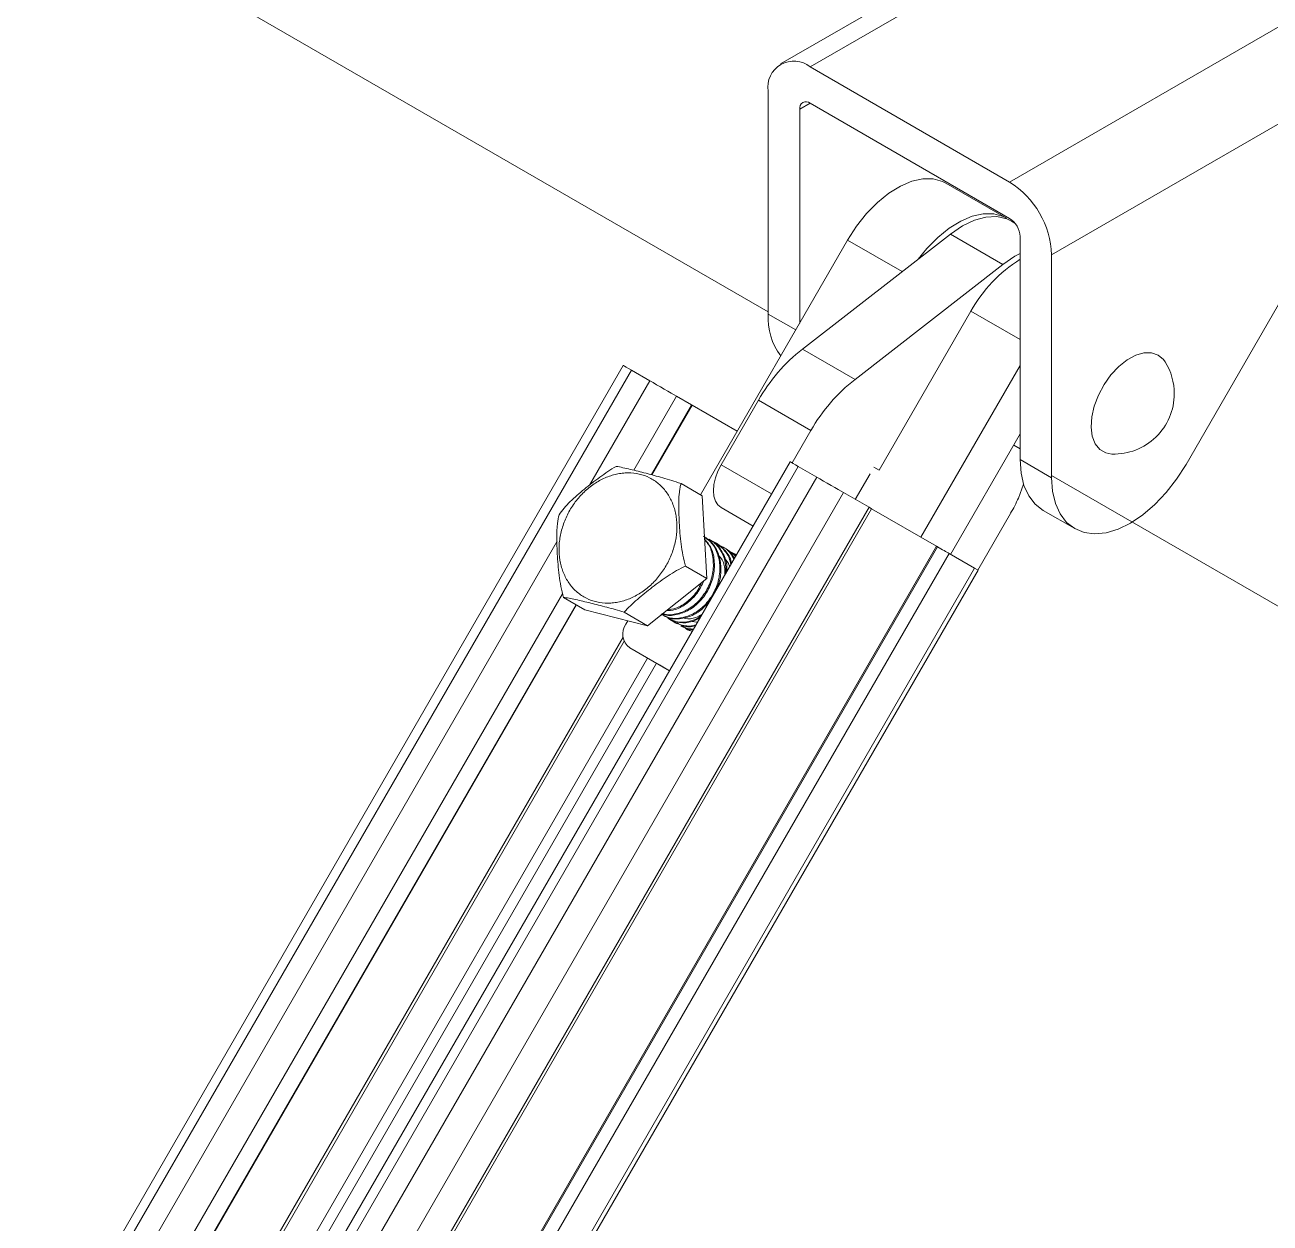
# Model space of a CAD drawing. Extents: x -976302 to -776254, y 5665 to 231437.
# Drawn here: x -787875 to -787030, y 81384 to 82197 of the extents above; entities that cross this region are included whole.
import ezdxf

# ---------------------------------------------------------------- set-up
doc = ezdxf.new("R2010")
doc.units = 0
doc.header["$LTSCALE"] = 1000
doc.header["$MEASUREMENT"] = 0

msp = doc.modelspace()

# ---------------------------------------------------------------- linework, layer by layer
at = {"linetype": 'Continuous', "lineweight": 15}
for p, q in [((-788595.86, 82709.41), (-787370.6, 82002.08)), ((-788595.86, 82709.41), (-787370.6, 82002.08)), ((-787126.25, 82306.42), (-787362.26, 82170.18)), ((-787126.25, 82306.42), (-787362.26, 82170.18)), ((-787126.3, 82292.78), (-787342.13, 82168.18)), ((-787126.3, 82292.78), (-787342.13, 82168.18)), ((-787206.92, 82090.13), (-786957.83, 82233.92)), ((-787206.92, 82090.13), (-786957.83, 82233.92)), ((-786929.37, 82184.61), (-787178.45, 82040.82)), ((-786929.37, 82184.61), (-787178.45, 82040.82)), ((-787087.33, 81898.68), (-786929.37, 82172.29)), ((-787087.33, 81898.68), (-786929.37, 82172.29)), ((-787206.92, 82090.13), (-787342.13, 82168.18)), ((-787206.92, 82090.13), (-787342.13, 82168.18)), ((-787370.6, 82151.75), (-787370.6, 82000.59)), ((-787370.6, 82151.75), (-787370.6, 82000.59)), ((-787342.13, 82143.53), (-787349.25, 82139.42)), ((-787342.13, 82143.53), (-787349.25, 82139.42)), ((-787349.25, 81994.53), (-787349.25, 82139.42)), ((-787349.25, 81994.53), (-787349.25, 82139.42)), ((-787342.13, 82143.53), (-787206.92, 82065.47)), ((-787342.13, 82143.53), (-787206.92, 82065.47)), ((-787209.16, 82065.68), (-787250.08, 82089.3)), ((-787209.16, 82065.68), (-787250.08, 82089.3)), ((-787215.8, 82070.6), (-787216.27, 82069.78)), ((-787215.8, 82070.6), (-787216.27, 82069.78)), ((-787203.37, 82062.33), (-787205.6, 82063.62)), ((-787203.37, 82062.33), (-787205.6, 82063.62)), ((-787247.02, 82054.86), (-787347.32, 81976.81)), ((-787247.02, 82054.86), (-787347.32, 81976.81)), ((-787247.02, 82054.86), (-787211.43, 82034.31)), ((-787247.02, 82054.86), (-787211.43, 82034.31)), ((-787416.48, 81878.08), (-787316.76, 82050.81)), ((-787416.48, 81878.08), (-787316.76, 82050.81)), ((-787316.76, 82050.81), (-787279.71, 82029.42)), ((-787316.76, 82050.81), (-787279.71, 82029.42)), ((-787199.8, 82053.15), (-787199.8, 81901.99)), ((-787199.8, 82053.15), (-787199.8, 81901.99)), ((-787178.45, 82040.82), (-787178.45, 81889.66)), ((-787178.45, 82040.82), (-787178.45, 81889.66)), ((-787211.43, 82034.31), (-787311.74, 81956.27)), ((-787211.43, 82034.31), (-787311.74, 81956.27)), ((-787351.96, 81989.83), (-787370.6, 82000.59)), ((-787351.96, 81989.83), (-787370.6, 82000.59)), ((-787295.41, 81894.67), (-787233.14, 82002.53)), ((-787295.41, 81894.67), (-787233.14, 82002.53)), ((-787233.14, 82002.53), (-787199.8, 81983.29)), ((-787347.32, 81976.81), (-787311.74, 81956.27)), ((-787347.32, 81976.81), (-787311.74, 81956.27)), ((-787468.88, 81965.77), (-788423.74, 80311.9)), ((-787468.88, 81965.77), (-788423.74, 80311.9)), ((-787463.35, 81962.58), (-788418.22, 80308.71)), ((-787463.35, 81962.58), (-788418.22, 80308.71)), ((-787450.9, 81955.39), (-787463.35, 81962.58)), ((-787450.9, 81955.39), (-787463.35, 81962.58)), ((-787267.07, 81849.26), (-787199.8, 81965.78)), ((-787267.07, 81849.26), (-787199.8, 81965.78)), ((-787450.9, 81955.39), (-787491.79, 81884.57)), ((-787432.67, 81944.87), (-787461.67, 81894.65)), ((-787422.61, 81939.06), (-787432.67, 81944.87)), ((-787422.61, 81939.06), (-787432.67, 81944.87)), ((-787422.61, 81939.06), (-787449.97, 81891.67)), ((-787422.61, 81939.06), (-787449.97, 81891.67)), ((-787422.24, 81938.85), (-787449.55, 81891.55)), ((-787422.24, 81938.85), (-787449.55, 81891.55)), ((-787422.24, 81938.85), (-787422.61, 81939.06)), ((-787422.24, 81938.85), (-787422.61, 81939.06)), ((-787391.61, 81921.16), (-787422.24, 81938.84)), ((-787391.61, 81921.16), (-787422.24, 81938.84)), ((-787377.2, 81942.19), (-787402.49, 81898.39)), ((-787377.2, 81942.19), (-787402.49, 81898.39)), ((-787377.2, 81942.19), (-787341.62, 81921.64)), ((-787377.2, 81942.19), (-787341.62, 81921.64)), ((-787341.62, 81921.64), (-787354.32, 81899.64)), ((-787341.62, 81921.64), (-787354.32, 81899.64)), ((-787199.8, 81919.29), (-787246.94, 81837.64)), ((-787199.8, 81919.29), (-787246.94, 81837.64)), ((-787204.17, 81911.72), (-787199.8, 81909.19)), ((-787204.17, 81911.72), (-787199.8, 81909.19)), ((-787178.45, 81889.66), (-787199.8, 81901.99)), ((-787178.45, 81889.66), (-787199.8, 81901.99)), ((-787355.72, 81900.45), (-788310.59, 80246.58)), ((-787355.72, 81900.45), (-788310.59, 80246.58)), ((-787350.2, 81897.26), (-788305.06, 80243.39)), ((-787350.2, 81897.26), (-788305.06, 80243.39)), ((-787402.49, 81898.39), (-787368.31, 81878.66)), ((-787337.74, 81890.07), (-787350.2, 81897.26)), ((-787337.74, 81890.07), (-787350.2, 81897.26)), ((-787295.41, 81894.67), (-787298.97, 81896.73)), ((-787295.41, 81894.67), (-787298.97, 81896.73)), ((-787337.74, 81890.07), (-788292.61, 80236.2)), ((-787337.74, 81890.07), (-788292.61, 80236.2)), ((-787415.31, 81877.4), (-787429.71, 81885.72)), ((-787415.31, 81877.4), (-787429.71, 81885.72)), ((-787311.55, 81874.94), (-787301.49, 81892.37)), ((-787311.55, 81874.94), (-787301.49, 81892.37)), ((-787200.91, 81875.85), (-787197.47, 81885.33)), ((-787200.91, 81875.85), (-787197.47, 81885.33)), ((-787178.45, 81891.16), (-786105.04, 81271.49)), ((-787178.45, 81891.16), (-786105.04, 81271.49)), ((-787319.52, 81879.55), (-788274.38, 80225.68)), ((-787319.52, 81879.55), (-788274.38, 80225.68)), ((-787412.23, 81821.31), (-787415.31, 81877.4)), ((-787412.23, 81821.31), (-787415.31, 81877.4)), ((-787302.25, 81869.58), (-787319.52, 81879.55)), ((-787302.25, 81869.58), (-787319.52, 81879.55)), ((-787302.25, 81869.58), (-788257.12, 80215.7)), ((-787302.25, 81869.58), (-788257.12, 80215.7)), ((-788255.36, 80214.69), (-787300.49, 81868.56)), ((-788255.36, 80214.69), (-787300.49, 81868.56)), ((-787402.49, 81869.33), (-787380.89, 81856.86)), ((-787402.49, 81869.33), (-787380.89, 81856.86)), ((-787402.49, 81869.33), (-787380.89, 81856.86)), ((-787300.49, 81868.56), (-787302.25, 81869.58)), ((-787300.49, 81868.56), (-787302.25, 81869.58)), ((-787256.43, 81843.12), (-787300.49, 81868.56)), ((-787256.43, 81843.12), (-787300.49, 81868.56)), ((-787228.51, 81827), (-787206.29, 81865.48)), ((-787228.51, 81827), (-787206.29, 81865.48)), ((-787184.16, 81867.43), (-787162.81, 81855.1)), ((-787184.16, 81867.43), (-787162.81, 81855.1)), ((-787513.73, 81846.56), (-788342.92, 80410.36)), ((-787256.43, 81843.12), (-788211.3, 80189.24)), ((-787256.43, 81843.12), (-788211.3, 80189.24)), ((-787255.73, 81842.71), (-788210.59, 80188.84)), ((-787255.73, 81842.71), (-788210.59, 80188.84)), ((-787409.98, 81847.51), (-787410.67, 81847.92)), ((-787409.98, 81847.51), (-787410.67, 81847.92)), ((-787405.58, 81844.97), (-787406.27, 81845.37)), ((-787405.58, 81844.97), (-787406.27, 81845.37)), ((-787401.17, 81842.43), (-787401.87, 81842.83)), ((-787401.17, 81842.43), (-787401.87, 81842.83)), ((-787247.97, 81838.23), (-788202.83, 80184.36)), ((-787247.97, 81838.23), (-788202.83, 80184.36)), ((-787396.77, 81839.89), (-787397.46, 81840.29)), ((-787396.77, 81839.89), (-787397.46, 81840.29)), ((-787392.36, 81837.34), (-787393.06, 81837.74)), ((-787392.36, 81837.34), (-787393.06, 81837.74)), ((-787230.7, 81828.26), (-787247.97, 81838.23)), ((-787230.7, 81828.26), (-787247.97, 81838.23)), ((-787230.7, 81828.26), (-788185.57, 80174.38)), ((-787230.7, 81828.26), (-788185.57, 80174.38)), ((-788183.17, 80173), (-787228.3, 81826.87)), ((-788183.17, 80173), (-787228.3, 81826.87)), ((-787412.23, 81821.31), (-787426.63, 81829.63)), ((-787412.23, 81821.31), (-787426.63, 81829.63)), ((-787228.3, 81826.87), (-787230.7, 81828.26)), ((-787228.3, 81826.87), (-787230.7, 81828.26)), ((-787452.39, 81789.3), (-787412.23, 81821.31)), ((-787452.39, 81789.3), (-787412.23, 81821.31)), ((-787509.99, 81810.96), (-788310.22, 80424.92)), ((-787500.85, 81803.54), (-788299.23, 80420.72)), ((-787500.85, 81803.54), (-788299.23, 80420.72)), ((-787500.48, 81803.33), (-788298.86, 80420.51)), ((-787500.48, 81803.33), (-788298.86, 80420.51)), ((-787494.89, 81800.1), (-787509.29, 81808.42)), ((-787494.89, 81800.1), (-787509.29, 81808.42)), ((-787494.9, 81800.1), (-787452.39, 81789.3)), ((-787494.9, 81800.1), (-787452.39, 81789.3)), ((-787452.39, 81789.3), (-787468.24, 81798.45)), ((-787452.39, 81789.3), (-787468.24, 81798.45)), ((-787467.1, 81790.41), (-787465.78, 81792.7)), ((-787467.1, 81790.41), (-787465.78, 81792.7)), ((-787442.95, 81796.82), (-787442.38, 81796.49)), ((-787442.95, 81796.82), (-787442.38, 81796.49)), ((-787438.67, 81794.35), (-787437.97, 81793.95)), ((-787438.67, 81794.35), (-787437.97, 81793.95)), ((-787434.27, 81791.81), (-787433.57, 81791.41)), ((-787434.27, 81791.81), (-787433.57, 81791.41)), ((-787418.45, 81791.8), (-787422.86, 81792.1)), ((-787418.45, 81791.8), (-787422.86, 81792.1)), ((-787429.86, 81789.26), (-787429.17, 81788.86)), ((-787429.86, 81789.26), (-787429.17, 81788.86)), ((-787425.46, 81786.72), (-787424.76, 81786.32)), ((-787425.46, 81786.72), (-787424.76, 81786.32)), ((-787424.63, 81786.59), (-787422.09, 81785.49)), ((-787424.63, 81786.59), (-787422.09, 81785.49)), ((-787468.98, 81781.48), (-788264.2, 80404.12)), ((-788261.43, 80404.85), (-787468.23, 81778.72)), ((-788261.43, 80404.85), (-787468.23, 81778.72)), ((-787452.32, 81767.35), (-788243.63, 80396.75)), ((-787464.49, 81774.38), (-787437.5, 81758.8)), ((-787464.49, 81774.38), (-787444.36, 81762.76)), ((-787464.49, 81774.38), (-787437.5, 81758.8)), ((-787464.49, 81774.38), (-787444.36, 81762.76)), ((-787446.24, 81763.85), (-788237.56, 80393.25)), ((-787444.36, 81762.76), (-787437.5, 81758.8)), ((-787444.36, 81762.76), (-787437.5, 81758.8))]:
    msp.add_line(p, q, dxfattribs=at)
at = {"linetype": 'Continuous', "lineweight": 15, "flags": 128}
for points in [[(-787316.76, 82050.81), (-787310.74, 82060.15), (-787303.96, 82068.7), (-787296.61, 82076.21), (-787288.89, 82082.47), (-787281.02, 82087.32), (-787273.21, 82090.6), (-787265.69, 82092.24), (-787258.66, 82092.18), (-787252.33, 82090.43), (-787250.08, 82089.3)], [(-787316.76, 82050.81), (-787310.74, 82060.15), (-787303.96, 82068.7), (-787296.61, 82076.21), (-787288.89, 82082.47), (-787281.02, 82087.32), (-787273.21, 82090.6), (-787265.69, 82092.24), (-787258.66, 82092.18), (-787252.33, 82090.43), (-787250.08, 82089.3)], [(-787268.85, 82037.87), (-787263.04, 82045.08), (-787255.69, 82052.59), (-787247.97, 82058.85), (-787240.1, 82063.69), (-787232.29, 82066.98), (-787224.77, 82068.62), (-787217.74, 82068.56), (-787211.41, 82066.81), (-787209.16, 82065.68)], [(-787268.85, 82037.87), (-787263.04, 82045.08), (-787255.69, 82052.59), (-787247.97, 82058.85), (-787240.1, 82063.69), (-787232.29, 82066.98), (-787224.77, 82068.62), (-787217.74, 82068.56), (-787211.41, 82066.81), (-787209.16, 82065.68)], [(-787205.6, 82063.62), (-787208.93, 82065.19), (-787215.61, 82066.66), (-787222.99, 82066.32), (-787230.84, 82064.19), (-787238.92, 82060.33), (-787247.02, 82054.86)], [(-787205.6, 82063.62), (-787208.93, 82065.19), (-787215.61, 82066.66), (-787222.99, 82066.32), (-787230.84, 82064.19), (-787238.92, 82060.33), (-787247.02, 82054.86)], [(-787199.8, 82041.68), (-787203.34, 82039.79), (-787211.43, 82034.31)], [(-787199.8, 82041.68), (-787203.34, 82039.79), (-787211.43, 82034.31)], [(-787106.2, 81972.83), (-787110.7, 81974.41), (-787115.87, 81974.38), (-787121.47, 81972.76), (-787127.24, 81969.61), (-787132.91, 81965.08), (-787138.21, 81959.39), (-787142.9, 81952.8), (-787146.75, 81945.61), (-787149.59, 81938.17), (-787151.28, 81930.82), (-787151.75, 81923.91), (-787150.97, 81917.76), (-787148.98, 81912.65), (-787145.87, 81908.83), (-787141.79, 81906.47), (-787137.54, 81905.7)], [(-787106.2, 81972.83), (-787110.7, 81974.41), (-787115.87, 81974.38), (-787121.47, 81972.76), (-787127.24, 81969.61), (-787132.91, 81965.08), (-787138.21, 81959.39), (-787142.9, 81952.8), (-787146.75, 81945.61), (-787149.59, 81938.17), (-787151.28, 81930.82), (-787151.75, 81923.91), (-787150.97, 81917.76), (-787148.98, 81912.65), (-787145.87, 81908.83), (-787141.79, 81906.47), (-787137.54, 81905.7)], [(-787101.48, 81968.17), (-787102.59, 81969.72), (-787106.2, 81972.83)], [(-787101.48, 81968.17), (-787102.59, 81969.72), (-787106.2, 81972.83)], [(-787463.35, 81962.58), (-787465.29, 81963.7), (-787466.86, 81964.61), (-787468.01, 81965.27), (-787468.69, 81965.66), (-787468.88, 81965.77)], [(-787463.35, 81962.58), (-787465.29, 81963.7), (-787466.86, 81964.61), (-787468.01, 81965.27), (-787468.69, 81965.66), (-787468.88, 81965.77)], [(-787432.67, 81944.87), (-787434.35, 81945.84), (-787436.38, 81947.01), (-787438.67, 81948.33), (-787441.14, 81949.76), (-787443.69, 81951.24), (-787446.24, 81952.7), (-787448.67, 81954.11), (-787450.9, 81955.39)], [(-787432.67, 81944.87), (-787434.35, 81945.84), (-787436.38, 81947.01), (-787438.67, 81948.33), (-787441.14, 81949.76), (-787443.69, 81951.24), (-787446.24, 81952.7), (-787448.67, 81954.11), (-787450.9, 81955.39)], [(-787199.8, 81901.99), (-787199.14, 81892.73), (-787197.19, 81884.45), (-787193.98, 81877.36), (-787189.61, 81871.64), (-787184.17, 81867.43), (-787184.16, 81867.43)], [(-787199.8, 81901.99), (-787199.14, 81892.73), (-787197.19, 81884.45), (-787193.98, 81877.36), (-787189.61, 81871.64), (-787184.17, 81867.43), (-787184.16, 81867.43)], [(-787402.49, 81898.39), (-787404.7, 81894), (-787406.34, 81889.5), (-787407.36, 81885.06), (-787407.7, 81880.85), (-787407.36, 81877.04), (-787406.34, 81873.77), (-787404.7, 81871.17), (-787402.49, 81869.33)], [(-787402.49, 81898.39), (-787404.7, 81894), (-787406.34, 81889.5), (-787407.36, 81885.06), (-787407.7, 81880.85), (-787407.36, 81877.04), (-787406.34, 81873.77), (-787404.7, 81871.17), (-787402.49, 81869.33)], [(-787350.2, 81897.26), (-787352.13, 81898.38), (-787353.71, 81899.29), (-787354.86, 81899.95), (-787355.53, 81900.34), (-787355.72, 81900.45)], [(-787350.2, 81897.26), (-787352.13, 81898.38), (-787353.71, 81899.29), (-787354.86, 81899.95), (-787355.53, 81900.34), (-787355.72, 81900.45)], [(-787178.45, 81889.66), (-787177.79, 81880.4), (-787175.84, 81872.12), (-787172.63, 81865.04), (-787168.26, 81859.32), (-787162.82, 81855.1), (-787156.45, 81852.5), (-787149.31, 81851.57), (-787141.57, 81852.33), (-787133.42, 81854.78), (-787125.07, 81858.84), (-787116.72, 81864.42), (-787108.58, 81871.38), (-787100.84, 81879.55), (-787093.7, 81888.72), (-787087.33, 81898.68)], [(-787178.45, 81889.66), (-787177.79, 81880.4), (-787175.84, 81872.12), (-787172.63, 81865.04), (-787168.26, 81859.32), (-787162.82, 81855.1), (-787156.45, 81852.5), (-787149.31, 81851.57), (-787141.57, 81852.33), (-787133.42, 81854.78), (-787125.07, 81858.84), (-787116.72, 81864.42), (-787108.58, 81871.38), (-787100.84, 81879.55), (-787093.7, 81888.72), (-787087.33, 81898.68)], [(-787319.52, 81879.55), (-787321.2, 81880.52), (-787323.22, 81881.69), (-787325.51, 81883.01), (-787327.98, 81884.44), (-787330.54, 81885.91), (-787333.08, 81887.38), (-787335.52, 81888.79), (-787337.74, 81890.07)], [(-787319.52, 81879.55), (-787321.2, 81880.52), (-787323.22, 81881.69), (-787325.51, 81883.01), (-787327.98, 81884.44), (-787330.54, 81885.91), (-787333.08, 81887.38), (-787335.52, 81888.79), (-787337.74, 81890.07)], [(-787255.73, 81842.71), (-787255.83, 81842.77), (-787255.93, 81842.83), (-787256.03, 81842.89), (-787256.12, 81842.94), (-787256.21, 81842.99), (-787256.29, 81843.04), (-787256.37, 81843.08), (-787256.43, 81843.12)], [(-787255.73, 81842.71), (-787255.83, 81842.77), (-787255.93, 81842.83), (-787256.03, 81842.89), (-787256.12, 81842.94), (-787256.21, 81842.99), (-787256.29, 81843.04), (-787256.37, 81843.08), (-787256.43, 81843.12)], [(-787247.97, 81838.23), (-787248.68, 81838.64), (-787249.49, 81839.11), (-787250.39, 81839.63), (-787251.36, 81840.19), (-787252.39, 81840.79), (-787253.48, 81841.41), (-787254.59, 81842.06), (-787255.73, 81842.71)], [(-787247.97, 81838.23), (-787248.68, 81838.64), (-787249.49, 81839.11), (-787250.39, 81839.63), (-787251.36, 81840.19), (-787252.39, 81840.79), (-787253.48, 81841.41), (-787254.59, 81842.06), (-787255.73, 81842.71)]]:
    msp.add_lwpolyline(points, dxfattribs=at)
at = {"linetype": 'Continuous', "lineweight": 15}
for centre, radius, start, end in [((-787353.24, 82154.56), 17.58, 50.79671, 189.21404), ((-787353.24, 82154.56), 17.58, 50.79671, 189.21404), ((-787344.91, 82140.12), 4.4, 50.79671, 189.21404), ((-787344.91, 82140.12), 4.4, 50.79671, 189.21404), ((-787240.25, 82038.01), 61.87, 2.60548, 57.39452), ((-787240.25, 82038.01), 61.87, 2.60548, 57.39452), ((-787215.25, 82052.44), 15.47, 2.60548, 57.39452), ((-787215.25, 82052.44), 15.47, 2.60548, 57.39452), ((-787149, 81956.22), 96.04, 121.93162, 151.16745), ((-787149, 81956.22), 96.04, 121.93162, 151.16745), ((-787326.74, 81998.18), 43.92, 176.85304, 216.2799), ((-787326.74, 81998.18), 43.92, 176.85304, 216.2799), ((-787276.28, 81885.31), 115.85, 127.82655, 150.59626), ((-787276.28, 81885.31), 115.85, 127.82655, 150.59626), ((-787136.19, 81946.56), 40.89, 0, 31.89901), ((-787136.19, 81946.56), 40.89, 0, 31.89901), ((-787240.69, 81864.77), 115.85, 127.82655, 150.59626), ((-787240.69, 81864.77), 115.85, 127.82655, 150.59626), ((-787136.19, 81946.56), 40.89, 268.10636, 0), ((-787136.19, 81946.56), 40.89, 268.10636, 0), ((-787318.69, 81930.4), 129.8, 329.99182, 335.15132), ((-787318.69, 81930.4), 129.8, 329.99182, 335.15132), ((-787457.61, 81783.73), 11.6, 144.81491, 233.64876), ((-787457.61, 81783.73), 11.6, 144.81491, 233.64876)]:
    msp.add_arc(centre, radius, start, end, dxfattribs=at)
for points, knots in [([(-787473.66, 81897.34), (-787475.64, 81896.2), (-787477.54, 81895.01), (-787481.25, 81892.53), (-787483.06, 81891.25), (-787486.61, 81888.65), (-787488.36, 81887.32), (-787491.81, 81884.63), (-787493.52, 81883.26), (-787496.88, 81880.51), (-787498.52, 81879.12), (-787501.73, 81876.31), (-787503.29, 81874.88), (-787506.27, 81871.98), (-787507.7, 81870.5), (-787510.28, 81867.5), (-787511.43, 81866), (-787512.37, 81864.48)], [0, 0, 0, 0, 0.125, 0.125, 0.25, 0.25, 0.375, 0.375, 0.5, 0.5, 0.625, 0.625, 0.75, 0.75, 0.875, 0.875, 1, 1, 1, 1]), ([(-787473.66, 81897.34), (-787475.64, 81896.2), (-787477.54, 81895.01), (-787481.25, 81892.53), (-787483.06, 81891.25), (-787486.61, 81888.65), (-787488.36, 81887.32), (-787491.81, 81884.63), (-787493.52, 81883.26), (-787496.88, 81880.51), (-787498.52, 81879.12), (-787501.73, 81876.31), (-787503.29, 81874.88), (-787506.27, 81871.98), (-787507.7, 81870.5), (-787510.28, 81867.5), (-787511.43, 81866), (-787512.37, 81864.48)], [0, 0, 0, 0, 0.125, 0.125, 0.25, 0.25, 0.375, 0.375, 0.5, 0.5, 0.625, 0.625, 0.75, 0.75, 0.875, 0.875, 1, 1, 1, 1]), ([(-787429.71, 81885.72), (-787431.87, 81886.45), (-787433.97, 81887.12), (-787438.11, 81888.39), (-787440.15, 81888.99), (-787444.1, 81890.11), (-787446.01, 81890.64), (-787449.78, 81891.66), (-787451.62, 81892.14), (-787455.27, 81893.09), (-787457.07, 81893.54), (-787460.62, 81894.43), (-787462.37, 81894.86), (-787465.8, 81895.68), (-787467.48, 81896.07), (-787470.7, 81896.77), (-787472.24, 81897.08), (-787473.66, 81897.34)], [0, 0, 0, 0, 0.125, 0.125, 0.25, 0.25, 0.375, 0.375, 0.5, 0.5, 0.625, 0.625, 0.75, 0.75, 0.875, 0.875, 1, 1, 1, 1]), ([(-787429.71, 81885.72), (-787431.87, 81886.45), (-787433.97, 81887.12), (-787438.11, 81888.39), (-787440.15, 81888.99), (-787444.1, 81890.11), (-787446.01, 81890.64), (-787449.78, 81891.66), (-787451.62, 81892.14), (-787455.27, 81893.09), (-787457.07, 81893.54), (-787460.62, 81894.43), (-787462.37, 81894.86), (-787465.8, 81895.68), (-787467.48, 81896.07), (-787470.7, 81896.77), (-787472.24, 81897.08), (-787473.66, 81897.34)], [0, 0, 0, 0, 0.125, 0.125, 0.25, 0.25, 0.375, 0.375, 0.5, 0.5, 0.625, 0.625, 0.75, 0.75, 0.875, 0.875, 1, 1, 1, 1]), ([(-787493.86, 81807.93), (-787496.09, 81809.04), (-787498.14, 81810.4), (-787500.97, 81812.79), (-787501.87, 81813.65), (-787503.58, 81815.48), (-787504.39, 81816.46), (-787506.65, 81819.52), (-787507.93, 81821.74), (-787510.04, 81826.53), (-787510.87, 81829.12), (-787512.01, 81834.44), (-787512.33, 81837.19), (-787512.42, 81841.46), (-787512.39, 81842.91), (-787512.19, 81845.78), (-787511.87, 81848.66), (-787511.3, 81851.54), (-787510.6, 81854.41), (-787510.19, 81855.86), (-787508.77, 81860.13), (-787507.59, 81862.89), (-787505.5, 81866.89), (-787504.75, 81868.19), (-787503.13, 81870.76), (-787502.26, 81872.02), (-787499.56, 81875.62), (-787497.59, 81877.85), (-787494.38, 81880.93), (-787493.26, 81881.91), (-787490.98, 81883.76), (-787489.81, 81884.62), (-787486.24, 81887.03), (-787483.77, 81888.4), (-787478.62, 81890.64), (-787476.03, 81891.49), (-787472.13, 81892.34), (-787470.82, 81892.56), (-787468.21, 81892.85), (-787466.89, 81892.92), (-787463.02, 81892.93), (-787460.52, 81892.66), (-787455.65, 81891.55), (-787453.27, 81890.71), (-787448.87, 81888.51), (-787446.82, 81887.17), (-787443.97, 81884.76), (-787443.05, 81883.89), (-787441.34, 81882.06), (-787439.74, 81880.13), (-787438.35, 81878.01), (-787437.06, 81875.78), (-787436.47, 81874.61), (-787434.87, 81870.99), (-787434.06, 81868.46), (-787433.2, 81864.47), (-787432.98, 81863.11), (-787432.66, 81860.34), (-787432.56, 81858.92), (-787432.46, 81854.67), (-787432.66, 81851.81), (-787433.33, 81847.47), (-787433.62, 81846.01), (-787434.32, 81843.12), (-787434.73, 81841.7), (-787436.13, 81837.46), (-787437.3, 81834.7), (-787440.12, 81829.31), (-787441.73, 81826.75), (-787444.42, 81823.16), (-787445.37, 81822), (-787447.35, 81819.75), (-787448.39, 81818.67), (-787451.61, 81815.58), (-787453.87, 81813.75), (-787458.64, 81810.53), (-787461.17, 81809.14), (-787466.26, 81806.91), (-787468.84, 81806.07), (-787472.77, 81805.2), (-787474.1, 81804.98), (-787476.71, 81804.69), (-787478, 81804.62), (-787481.85, 81804.6), (-787484.37, 81804.87), (-787489.29, 81805.99), (-787491.63, 81806.82), (-787493.86, 81807.93)], [0, 0, 0, 0, 0.03125, 0.03125, 0.046875, 0.046875, 0.0625, 0.0625, 0.09375, 0.09375, 0.125, 0.125, 0.15625, 0.15625, 0.171875, 0.171875, 0.1875, 0.203125, 0.203125, 0.21875, 0.21875, 0.25, 0.25, 0.265625, 0.265625, 0.28125, 0.28125, 0.3125, 0.3125, 0.328125, 0.328125, 0.34375, 0.34375, 0.375, 0.375, 0.40625, 0.40625, 0.421875, 0.421875, 0.4375, 0.4375, 0.46875, 0.46875, 0.5, 0.5, 0.53125, 0.53125, 0.546875, 0.546875, 0.5625, 0.578125, 0.578125, 0.59375, 0.59375, 0.625, 0.625, 0.640625, 0.640625, 0.65625, 0.65625, 0.6875, 0.6875, 0.703125, 0.703125, 0.71875, 0.71875, 0.75, 0.75, 0.78125, 0.78125, 0.796875, 0.796875, 0.8125, 0.8125, 0.84375, 0.84375, 0.875, 0.875, 0.90625, 0.90625, 0.921875, 0.921875, 0.9375, 0.9375, 0.96875, 0.96875, 1, 1, 1, 1]), ([(-787493.86, 81807.93), (-787496.09, 81809.04), (-787498.14, 81810.4), (-787500.97, 81812.79), (-787501.87, 81813.65), (-787503.58, 81815.48), (-787504.39, 81816.46), (-787506.65, 81819.52), (-787507.93, 81821.74), (-787510.04, 81826.53), (-787510.87, 81829.12), (-787512.01, 81834.44), (-787512.33, 81837.19), (-787512.42, 81841.46), (-787512.39, 81842.91), (-787512.19, 81845.78), (-787511.87, 81848.66), (-787511.3, 81851.54), (-787510.6, 81854.41), (-787510.19, 81855.86), (-787508.77, 81860.13), (-787507.59, 81862.89), (-787505.5, 81866.89), (-787504.75, 81868.19), (-787503.13, 81870.76), (-787502.26, 81872.02), (-787499.56, 81875.62), (-787497.59, 81877.85), (-787494.38, 81880.93), (-787493.26, 81881.91), (-787490.98, 81883.76), (-787489.81, 81884.62), (-787486.24, 81887.03), (-787483.77, 81888.4), (-787478.62, 81890.64), (-787476.03, 81891.49), (-787472.13, 81892.34), (-787470.82, 81892.56), (-787468.21, 81892.85), (-787466.89, 81892.92), (-787463.02, 81892.93), (-787460.52, 81892.66), (-787455.65, 81891.55), (-787453.27, 81890.71), (-787448.87, 81888.51), (-787446.82, 81887.17), (-787443.97, 81884.76), (-787443.05, 81883.89), (-787441.34, 81882.06), (-787439.74, 81880.13), (-787438.35, 81878.01), (-787437.06, 81875.78), (-787436.47, 81874.61), (-787434.87, 81870.99), (-787434.06, 81868.46), (-787433.2, 81864.47), (-787432.98, 81863.11), (-787432.66, 81860.34), (-787432.56, 81858.92), (-787432.46, 81854.67), (-787432.66, 81851.81), (-787433.33, 81847.47), (-787433.62, 81846.01), (-787434.32, 81843.12), (-787434.73, 81841.7), (-787436.13, 81837.46), (-787437.3, 81834.7), (-787440.12, 81829.31), (-787441.73, 81826.75), (-787444.42, 81823.16), (-787445.37, 81822), (-787447.35, 81819.75), (-787448.39, 81818.67), (-787451.61, 81815.58), (-787453.87, 81813.75), (-787458.64, 81810.53), (-787461.17, 81809.14), (-787466.26, 81806.91), (-787468.84, 81806.07), (-787472.77, 81805.2), (-787474.1, 81804.98), (-787476.71, 81804.69), (-787478, 81804.62), (-787481.85, 81804.6), (-787484.37, 81804.87), (-787489.29, 81805.99), (-787491.63, 81806.82), (-787493.86, 81807.93)], [0, 0, 0, 0, 0.03125, 0.03125, 0.046875, 0.046875, 0.0625, 0.0625, 0.09375, 0.09375, 0.125, 0.125, 0.15625, 0.15625, 0.171875, 0.171875, 0.1875, 0.203125, 0.203125, 0.21875, 0.21875, 0.25, 0.25, 0.265625, 0.265625, 0.28125, 0.28125, 0.3125, 0.3125, 0.328125, 0.328125, 0.34375, 0.34375, 0.375, 0.375, 0.40625, 0.40625, 0.421875, 0.421875, 0.4375, 0.4375, 0.46875, 0.46875, 0.5, 0.5, 0.53125, 0.53125, 0.546875, 0.546875, 0.5625, 0.578125, 0.578125, 0.59375, 0.59375, 0.625, 0.625, 0.640625, 0.640625, 0.65625, 0.65625, 0.6875, 0.6875, 0.703125, 0.703125, 0.71875, 0.71875, 0.75, 0.75, 0.78125, 0.78125, 0.796875, 0.796875, 0.8125, 0.8125, 0.84375, 0.84375, 0.875, 0.875, 0.90625, 0.90625, 0.921875, 0.921875, 0.9375, 0.9375, 0.96875, 0.96875, 1, 1, 1, 1]), ([(-787426.63, 81829.63), (-787427.39, 81832.1), (-787427.98, 81834.6), (-787428.94, 81839.6), (-787429.33, 81842.12), (-787429.95, 81847.07), (-787430.44, 81851.96), (-787430.77, 81856.78), (-787431.03, 81861.57), (-787431.13, 81863.97), (-787431.25, 81868.67), (-787431.27, 81871), (-787431.17, 81875.54), (-787431.05, 81877.78), (-787430.7, 81880.94), (-787430.55, 81881.96), (-787430.19, 81883.91), (-787429.97, 81884.85), (-787429.71, 81885.72)], [0, 0, 0, 0, 0.125, 0.125, 0.25, 0.25, 0.375, 0.5, 0.5, 0.625, 0.625, 0.75, 0.75, 0.875, 0.875, 0.9375, 0.9375, 1, 1, 1, 1]), ([(-787426.63, 81829.63), (-787427.39, 81832.1), (-787427.98, 81834.6), (-787428.94, 81839.6), (-787429.33, 81842.12), (-787429.95, 81847.07), (-787430.44, 81851.96), (-787430.77, 81856.78), (-787431.03, 81861.57), (-787431.13, 81863.97), (-787431.25, 81868.67), (-787431.27, 81871), (-787431.17, 81875.54), (-787431.05, 81877.78), (-787430.7, 81880.94), (-787430.55, 81881.96), (-787430.19, 81883.91), (-787429.97, 81884.85), (-787429.71, 81885.72)], [0, 0, 0, 0, 0.125, 0.125, 0.25, 0.25, 0.375, 0.5, 0.5, 0.625, 0.625, 0.75, 0.75, 0.875, 0.875, 0.9375, 0.9375, 1, 1, 1, 1]), ([(-787512.37, 81864.48), (-787512.9, 81862.73), (-787513.24, 81860.76), (-787513.59, 81857.6), (-787513.68, 81856.5), (-787513.81, 81854.29), (-787513.85, 81853.17), (-787513.93, 81849.77), (-787513.91, 81847.45), (-787513.79, 81842.77), (-787513.69, 81840.41), (-787513.43, 81835.64), (-787513.27, 81833.23), (-787512.86, 81828.36), (-787512.61, 81825.89), (-787511.99, 81820.94), (-787511.62, 81818.46), (-787510.65, 81813.44), (-787510.05, 81810.9), (-787509.3, 81808.42)], [0, 0, 0, 0, 0.125, 0.125, 0.1875, 0.1875, 0.25, 0.25, 0.375, 0.375, 0.5, 0.5, 0.625, 0.625, 0.75, 0.75, 0.875, 0.875, 1, 1, 1, 1]), ([(-787512.37, 81864.48), (-787512.9, 81862.73), (-787513.24, 81860.76), (-787513.59, 81857.6), (-787513.68, 81856.5), (-787513.81, 81854.29), (-787513.85, 81853.17), (-787513.93, 81849.77), (-787513.91, 81847.45), (-787513.79, 81842.77), (-787513.69, 81840.41), (-787513.43, 81835.64), (-787513.27, 81833.23), (-787512.86, 81828.36), (-787512.61, 81825.89), (-787511.99, 81820.94), (-787511.62, 81818.46), (-787510.65, 81813.44), (-787510.05, 81810.9), (-787509.3, 81808.42)], [0, 0, 0, 0, 0.125, 0.125, 0.1875, 0.1875, 0.25, 0.25, 0.375, 0.375, 0.5, 0.5, 0.625, 0.625, 0.75, 0.75, 0.875, 0.875, 1, 1, 1, 1]), ([(-787413.76, 81849.12), (-787412.36, 81848.21), (-787408.55, 81845.72), (-787404.75, 81838.71), (-787402.86, 81829.4), (-787404.03, 81819.32), (-787408.08, 81809.8), (-787414.45, 81801.83), (-787422.5, 81796.29), (-787431.13, 81793.95), (-787438.34, 81794.28), (-787441.72, 81796.51), (-787442.86, 81797.26)], [0, 0, 0, 0, 0.064113, 0.174139, 0.284174, 0.39419, 0.504244, 0.614266, 0.724307, 0.834328, 0.944351, 1, 1, 1, 1]), ([(-787413.76, 81849.12), (-787412.36, 81848.21), (-787408.55, 81845.72), (-787404.75, 81838.71), (-787402.86, 81829.4), (-787404.03, 81819.32), (-787408.08, 81809.8), (-787414.45, 81801.83), (-787422.5, 81796.29), (-787431.13, 81793.95), (-787438.34, 81794.28), (-787441.72, 81796.51), (-787442.86, 81797.26)], [0, 0, 0, 0, 0.064113, 0.174139, 0.284174, 0.39419, 0.504244, 0.614266, 0.724307, 0.834328, 0.944351, 1, 1, 1, 1]), ([(-787413.66, 81847.44), (-787412.74, 81846.44), (-787409.85, 81843.3), (-787407.73, 81835.69), (-787407.59, 81825.86), (-787410.57, 81815.96), (-787416.1, 81807.28), (-787423.59, 81800.64), (-787432.07, 81797.16), (-787438.58, 81796.2), (-787441.54, 81797.39), (-787442, 81797.58)], [0, 0, 0, 0, 0.060917, 0.191634, 0.322314, 0.453015, 0.583704, 0.714391, 0.845093, 0.975769, 1, 1, 1, 1]), ([(-787413.66, 81847.44), (-787412.74, 81846.44), (-787409.85, 81843.3), (-787407.73, 81835.69), (-787407.59, 81825.86), (-787410.57, 81815.96), (-787416.1, 81807.28), (-787423.59, 81800.64), (-787432.07, 81797.16), (-787438.58, 81796.2), (-787441.54, 81797.39), (-787442, 81797.58)], [0, 0, 0, 0, 0.060917, 0.191634, 0.322314, 0.453015, 0.583704, 0.714391, 0.845093, 0.975769, 1, 1, 1, 1]), ([(-787441.86, 81797.2), (-787441.63, 81797.09), (-787438.98, 81795.86), (-787432.69, 81796.48), (-787424.19, 81799.46), (-787416.45, 81805.7), (-787410.57, 81814.11), (-787407.19, 81823.89), (-787406.78, 81833.8), (-787408.84, 81842.21), (-787412, 81845.98), (-787413.29, 81847.51)], [0, 0, 0, 0, 0.012139, 0.140721, 0.269266, 0.397832, 0.526386, 0.654938, 0.783505, 0.912047, 1, 1, 1, 1]), ([(-787441.86, 81797.2), (-787441.63, 81797.09), (-787438.98, 81795.86), (-787432.69, 81796.48), (-787424.19, 81799.46), (-787416.45, 81805.7), (-787410.57, 81814.11), (-787407.19, 81823.89), (-787406.78, 81833.8), (-787408.84, 81842.21), (-787412, 81845.98), (-787413.29, 81847.51)], [0, 0, 0, 0, 0.012139, 0.140721, 0.269266, 0.397832, 0.526386, 0.654938, 0.783505, 0.912047, 1, 1, 1, 1]), ([(-787407.16, 81811.35), (-787406.09, 81813.37), (-787403.43, 81818.4), (-787402.2, 81827.46), (-787403.54, 81836.97), (-787407.63, 81845.11), (-787412.2, 81848.39), (-787414.43, 81849.99)], [0, 0, 0, 0, 0.1448, 0.361214, 0.577567, 0.79395, 1, 1, 1, 1]), ([(-787407.16, 81811.35), (-787406.09, 81813.37), (-787403.43, 81818.4), (-787402.2, 81827.46), (-787403.54, 81836.97), (-787407.63, 81845.11), (-787412.2, 81848.39), (-787414.43, 81849.99)], [0, 0, 0, 0, 0.1448, 0.361214, 0.577567, 0.79395, 1, 1, 1, 1]), ([(-787412.6, 81848.44), (-787411.46, 81848.03), (-787407.62, 81846.63), (-787402.92, 81841.07), (-787399.29, 81833.4), (-787399.24, 81827.62), (-787399.22, 81825.11)], [0, 0, 0, 0, 0.132126, 0.446112, 0.760158, 1, 1, 1, 1]), ([(-787412.6, 81848.44), (-787411.46, 81848.03), (-787407.62, 81846.63), (-787402.92, 81841.07), (-787399.29, 81833.4), (-787399.24, 81827.62), (-787399.22, 81825.11)], [0, 0, 0, 0, 0.132126, 0.446112, 0.760158, 1, 1, 1, 1]), ([(-787398.63, 81826.13), (-787398.59, 81827.65), (-787398.48, 81832.45), (-787401.57, 81839.46), (-787405.7, 81845.2), (-787409.25, 81846.76), (-787410.16, 81847.17)], [0, 0, 0, 0, 0.164738, 0.520735, 0.876834, 1, 1, 1, 1]), ([(-787398.63, 81826.13), (-787398.59, 81827.65), (-787398.48, 81832.45), (-787401.57, 81839.46), (-787405.7, 81845.2), (-787409.25, 81846.76), (-787410.16, 81847.17)], [0, 0, 0, 0, 0.164738, 0.520735, 0.876834, 1, 1, 1, 1]), ([(-787409.65, 81846.92), (-787409.6, 81846.91), (-787406.66, 81846.43), (-787402.05, 81842.51), (-787397.24, 81836.91), (-787396.26, 81832.31), (-787395.93, 81830.81)], [0, 0, 0, 0, 0.007703, 0.406413, 0.805077, 1, 1, 1, 1]), ([(-787409.65, 81846.92), (-787409.6, 81846.91), (-787406.66, 81846.43), (-787402.05, 81842.51), (-787397.24, 81836.91), (-787396.26, 81832.31), (-787395.93, 81830.81)], [0, 0, 0, 0, 0.007703, 0.406413, 0.805077, 1, 1, 1, 1]), ([(-787395.46, 81831.63), (-787395.58, 81832.26), (-787396.29, 81835.99), (-787399.76, 81840.93), (-787403.97, 81843.57), (-787405.76, 81844.7)], [0, 0, 0, 0, 0.104721, 0.618643, 1, 1, 1, 1]), ([(-787395.46, 81831.63), (-787395.58, 81832.26), (-787396.29, 81835.99), (-787399.76, 81840.93), (-787403.97, 81843.57), (-787405.76, 81844.7)], [0, 0, 0, 0, 0.104721, 0.618643, 1, 1, 1, 1]), ([(-787404.31, 81843.67), (-787403.54, 81843.44), (-787400, 81842.41), (-787396.19, 81839.02), (-787394.44, 81835.27), (-787393.95, 81834.23)], [0, 0, 0, 0, 0.16963, 0.771613, 1, 1, 1, 1]), ([(-787404.31, 81843.67), (-787403.54, 81843.44), (-787400, 81842.41), (-787396.19, 81839.02), (-787394.44, 81835.27), (-787393.95, 81834.23)], [0, 0, 0, 0, 0.16963, 0.771613, 1, 1, 1, 1]), ([(-787404, 81836.73), (-787403.61, 81836.31), (-787401.51, 81834.09), (-787399.94, 81829.48), (-787399.95, 81825.27), (-787399.96, 81823.84)], [0, 0, 0, 0, 0.131854, 0.705483, 1, 1, 1, 1]), ([(-787404, 81836.73), (-787403.61, 81836.31), (-787401.51, 81834.09), (-787399.94, 81829.48), (-787399.95, 81825.27), (-787399.96, 81823.84)], [0, 0, 0, 0, 0.131854, 0.705483, 1, 1, 1, 1]), ([(-787393.6, 81834.84), (-787393.74, 81835.15), (-787395.06, 81838.24), (-787397.85, 81840.96), (-787400.89, 81842.11), (-787401.25, 81842.24)], [0, 0, 0, 0, 0.0890599, 0.8914915, 1, 1, 1, 1]), ([(-787393.6, 81834.84), (-787393.74, 81835.15), (-787395.06, 81838.24), (-787397.85, 81840.96), (-787400.89, 81842.11), (-787401.25, 81842.24)], [0, 0, 0, 0, 0.0890599, 0.8914915, 1, 1, 1, 1]), ([(-787400.37, 81835.22), (-787398.99, 81833.69), (-787397.41, 81831.94), (-787396.92, 81829.52), (-787396.85, 81829.21)], [0, 0, 0, 0, 0.8733123, 1, 1, 1, 1]), ([(-787400.37, 81835.22), (-787398.99, 81833.69), (-787397.41, 81831.94), (-787396.92, 81829.52), (-787396.85, 81829.21)], [0, 0, 0, 0, 0.8733123, 1, 1, 1, 1]), ([(-787397.65, 81839.93), (-787396.64, 81839.53), (-787394.68, 81838.77), (-787393.44, 81837), (-787392.84, 81836.15)], [0, 0, 0, 0, 0.519712, 1, 1, 1, 1]), ([(-787397.65, 81839.93), (-787396.64, 81839.53), (-787394.68, 81838.77), (-787393.44, 81837), (-787392.84, 81836.15)], [0, 0, 0, 0, 0.519712, 1, 1, 1, 1]), ([(-787392.61, 81836.57), (-787392.76, 81836.78), (-787393.81, 81838.27), (-787395.52, 81838.94), (-787396.99, 81839.52)], [0, 0, 0, 0, 0.144254, 1, 1, 1, 1]), ([(-787392.61, 81836.57), (-787392.76, 81836.78), (-787393.81, 81838.27), (-787395.52, 81838.94), (-787396.99, 81839.52)], [0, 0, 0, 0, 0.144254, 1, 1, 1, 1]), ([(-787396.01, 81838.94), (-787395.6, 81838.86), (-787394.19, 81838.61), (-787393.15, 81837.61), (-787392.42, 81836.9)], [0, 0, 0, 0, 0.290636, 1, 1, 1, 1]), ([(-787396.01, 81838.94), (-787395.6, 81838.86), (-787394.19, 81838.61), (-787393.15, 81837.61), (-787392.42, 81836.9)], [0, 0, 0, 0, 0.290636, 1, 1, 1, 1]), ([(-787468.24, 81798.45), (-787466.9, 81799.96), (-787465.46, 81801.43), (-787462.45, 81804.31), (-787460.88, 81805.72), (-787457.67, 81808.52), (-787456.01, 81809.9), (-787452.65, 81812.64), (-787450.94, 81814), (-787447.47, 81816.69), (-787445.71, 81818.01), (-787442.14, 81820.61), (-787440.31, 81821.88), (-787436.57, 81824.34), (-787434.64, 81825.54), (-787430.7, 81827.74), (-787428.7, 81828.76), (-787426.63, 81829.63)], [0, 0, 0, 0, 0.125, 0.125, 0.25, 0.25, 0.375, 0.375, 0.5, 0.5, 0.625, 0.625, 0.75, 0.75, 0.875, 0.875, 1, 1, 1, 1]), ([(-787468.24, 81798.45), (-787466.9, 81799.96), (-787465.46, 81801.43), (-787462.45, 81804.31), (-787460.88, 81805.72), (-787457.67, 81808.52), (-787456.01, 81809.9), (-787452.65, 81812.64), (-787450.94, 81814), (-787447.47, 81816.69), (-787445.71, 81818.01), (-787442.14, 81820.61), (-787440.31, 81821.88), (-787436.57, 81824.34), (-787434.64, 81825.54), (-787430.7, 81827.74), (-787428.7, 81828.76), (-787426.63, 81829.63)], [0, 0, 0, 0, 0.125, 0.125, 0.25, 0.25, 0.375, 0.375, 0.5, 0.5, 0.625, 0.625, 0.75, 0.75, 0.875, 0.875, 1, 1, 1, 1]), ([(-787439.73, 81799.39), (-787437.74, 81799.55), (-787432.89, 81799.92), (-787425.41, 81804.27), (-787418.35, 81811.03), (-787415.55, 81816.93), (-787414.22, 81819.73)], [0, 0, 0, 0, 0.193008, 0.470646, 0.748381, 1, 1, 1, 1]), ([(-787439.73, 81799.39), (-787437.74, 81799.55), (-787432.89, 81799.92), (-787425.41, 81804.27), (-787418.35, 81811.03), (-787415.55, 81816.93), (-787414.22, 81819.73)], [0, 0, 0, 0, 0.193008, 0.470646, 0.748381, 1, 1, 1, 1]), ([(-787415.94, 81818.35), (-787416.7, 81816.64), (-787418.84, 81811.8), (-787424.91, 81805.63), (-787432.24, 81800.87), (-787437.07, 81800.21), (-787439.04, 81799.94)], [0, 0, 0, 0, 0.170114, 0.478985, 0.787936, 1, 1, 1, 1]), ([(-787415.94, 81818.35), (-787416.7, 81816.64), (-787418.84, 81811.8), (-787424.91, 81805.63), (-787432.24, 81800.87), (-787437.07, 81800.21), (-787439.04, 81799.94)], [0, 0, 0, 0, 0.170114, 0.478985, 0.787936, 1, 1, 1, 1]), ([(-787509.3, 81808.41), (-787508.26, 81808.33), (-787507.01, 81808.15), (-787504.24, 81807.67), (-787502.7, 81807.36), (-787499.51, 81806.67), (-787497.86, 81806.29), (-787494.46, 81805.49), (-787492.72, 81805.07), (-787489.19, 81804.19), (-787487.4, 81803.74), (-787483.76, 81802.8), (-787481.91, 81802.31), (-787478.14, 81801.3), (-787476.22, 81800.77), (-787472.3, 81799.66), (-787470.3, 81799.08), (-787468.24, 81798.45)], [0, 0, 0, 0, 0.125, 0.125, 0.25, 0.25, 0.375, 0.375, 0.5, 0.5, 0.625, 0.625, 0.75, 0.75, 0.875, 0.875, 1, 1, 1, 1]), ([(-787509.3, 81808.41), (-787508.26, 81808.33), (-787507.01, 81808.15), (-787504.24, 81807.67), (-787502.7, 81807.36), (-787499.51, 81806.67), (-787497.86, 81806.29), (-787494.46, 81805.49), (-787492.72, 81805.07), (-787489.19, 81804.19), (-787487.4, 81803.74), (-787483.76, 81802.8), (-787481.91, 81802.31), (-787478.14, 81801.3), (-787476.22, 81800.77), (-787472.3, 81799.66), (-787470.3, 81799.08), (-787468.24, 81798.45)], [0, 0, 0, 0, 0.125, 0.125, 0.25, 0.25, 0.375, 0.375, 0.5, 0.5, 0.625, 0.625, 0.75, 0.75, 0.875, 0.875, 1, 1, 1, 1]), ([(-787442.17, 81796.82), (-787441.41, 81796.26), (-787438.49, 81794.11), (-787431.75, 81793.48), (-787423.16, 81795.31), (-787415.2, 81800.05), (-787411.32, 81804.98), (-787409.53, 81807.25)], [0, 0, 0, 0, 0.083201, 0.320868, 0.558514, 0.796147, 1, 1, 1, 1]), ([(-787442.17, 81796.82), (-787441.41, 81796.26), (-787438.49, 81794.11), (-787431.75, 81793.48), (-787423.16, 81795.31), (-787415.2, 81800.05), (-787411.32, 81804.98), (-787409.53, 81807.25)], [0, 0, 0, 0, 0.083201, 0.320868, 0.558514, 0.796147, 1, 1, 1, 1]), ([(-787416.19, 81795.72), (-787417.96, 81794.67), (-787422.46, 81792.02), (-787430.07, 81791.5), (-787436.08, 81792.35), (-787438.35, 81794.29), (-787438.57, 81794.49)], [0, 0, 0, 0, 0.234891, 0.597435, 0.960068, 1, 1, 1, 1]), ([(-787416.19, 81795.72), (-787417.96, 81794.67), (-787422.46, 81792.02), (-787430.07, 81791.5), (-787436.08, 81792.35), (-787438.35, 81794.29), (-787438.57, 81794.49)], [0, 0, 0, 0, 0.234891, 0.597435, 0.960068, 1, 1, 1, 1]), ([(-787437.94, 81794.01), (-787435.59, 81792.99), (-787430.78, 81790.9), (-787423.11, 81791.31), (-787418.6, 81793.67), (-787416.84, 81794.58)], [0, 0, 0, 0, 0.368769, 0.754438, 1, 1, 1, 1]), ([(-787437.94, 81794.01), (-787435.59, 81792.99), (-787430.78, 81790.9), (-787423.11, 81791.31), (-787418.6, 81793.67), (-787416.84, 81794.58)], [0, 0, 0, 0, 0.368769, 0.754438, 1, 1, 1, 1]), ([(-787419.54, 81789.92), (-787419.87, 81789.79), (-787423.02, 81788.59), (-787428.93, 81789.53), (-787434.7, 81791.24), (-787436.7, 81793.66), (-787436.95, 81793.96)], [0, 0, 0, 0, 0.051149, 0.493452, 0.935889, 1, 1, 1, 1]), ([(-787419.54, 81789.92), (-787419.87, 81789.79), (-787423.02, 81788.59), (-787428.93, 81789.53), (-787434.7, 81791.24), (-787436.7, 81793.66), (-787436.95, 81793.96)], [0, 0, 0, 0, 0.051149, 0.493452, 0.935889, 1, 1, 1, 1]), ([(-787433.37, 81791.77), (-787432.09, 81790.99), (-787428.55, 81788.81), (-787423.55, 81788.16), (-787420.29, 81789.22), (-787419.86, 81789.36)], [0, 0, 0, 0, 0.3280016, 0.9121679, 1, 1, 1, 1]), ([(-787433.37, 81791.77), (-787432.09, 81790.99), (-787428.55, 81788.81), (-787423.55, 81788.16), (-787420.29, 81789.22), (-787419.86, 81789.36)], [0, 0, 0, 0, 0.3280016, 0.9121679, 1, 1, 1, 1]), ([(-787415.51, 81796.9), (-787416.88, 81796.18), (-787420.58, 81794.22), (-787425.18, 81793.62), (-787427.78, 81794.55), (-787428.22, 81794.71)], [0, 0, 0, 0, 0.3268802, 0.8848573, 1, 1, 1, 1]), ([(-787415.51, 81796.9), (-787416.88, 81796.18), (-787420.58, 81794.22), (-787425.18, 81793.62), (-787427.78, 81794.55), (-787428.22, 81794.71)], [0, 0, 0, 0, 0.3268802, 0.8848573, 1, 1, 1, 1]), ([(-787421.23, 81787), (-787423.46, 81787.09), (-787426.61, 81787.21), (-787428.97, 81789.05), (-787429.66, 81789.58)], [0, 0, 0, 0, 0.70951, 1, 1, 1, 1]), ([(-787421.23, 81787), (-787423.46, 81787.09), (-787426.61, 81787.21), (-787428.97, 81789.05), (-787429.66, 81789.58)], [0, 0, 0, 0, 0.70951, 1, 1, 1, 1]), ([(-787429.03, 81789.06), (-787428.69, 81788.77), (-787426.63, 81787.04), (-787423.8, 81786.81), (-787421.44, 81786.62)], [0, 0, 0, 0, 0.166484, 1, 1, 1, 1]), ([(-787429.03, 81789.06), (-787428.69, 81788.77), (-787426.63, 81787.04), (-787423.8, 81786.81), (-787421.44, 81786.62)], [0, 0, 0, 0, 0.166484, 1, 1, 1, 1]), ([(-787422.02, 81785.62), (-787423.45, 81785.9), (-787425.35, 81786.27), (-787426.64, 81787.64), (-787426.96, 81787.98)], [0, 0, 0, 0, 0.753242, 1, 1, 1, 1]), ([(-787422.02, 81785.62), (-787423.45, 81785.9), (-787425.35, 81786.27), (-787426.64, 81787.64), (-787426.96, 81787.98)], [0, 0, 0, 0, 0.753242, 1, 1, 1, 1])]:
    msp.add_open_spline(points, degree=3, knots=knots, dxfattribs=at)

doc.saveas('drawing.dxf')
